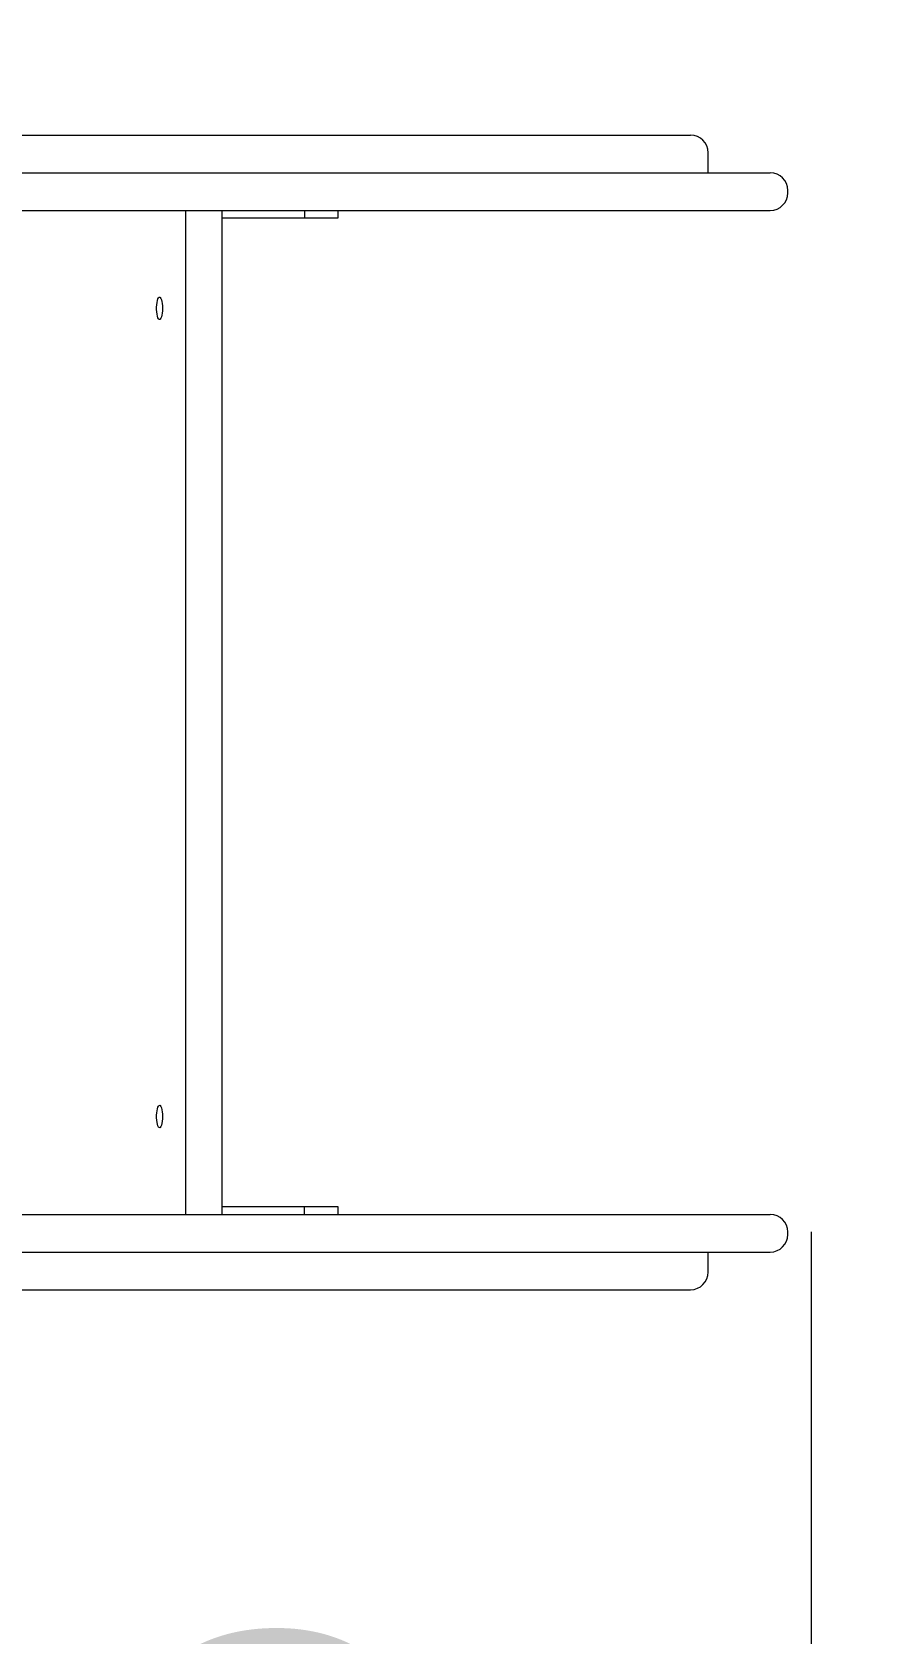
# Model space of a CAD drawing. Header units: millimetres. Extents: x -2620 to 1866, y -2269 to 1839.
# Drawn here: x 95 to 436, y -278 to 360 of the extents above; entities that cross this region are included whole.
import ezdxf

# ---------------------------------------------------------------- set-up
doc = ezdxf.new("R2010")
doc.units = ezdxf.units.MM
for name, color, linetype in [('DIKOM_ОБЪЕКТ', 7, 'Continuous'), ('DIKOM_РАЗМЕР_ЗОНА', 7, 'Continuous'), ('DIKOM_РАЗМЕР_ОБЪЕКТА', 7, 'Continuous')]:
    doc.layers.add(name, color=color, linetype=linetype)
doc.styles.add('style1', font='arialbd.ttf', dxfattribs={"width": 0.8})
doc.dimstyles.new('1-50', dxfattribs={"dimtxt": 300, "dimasz": 200, "dimexe": 100, "dimexo": 0, "dimgap": 100, "dimtad": 1, "dimtxsty": 'style1', "dimcen": 200, "dimclrd": 7, "dimclre": 7, "dimclrt": 7, "dimadec": 1, "dimazin": 2, "dimtfac": 1, "dimtmove": 0, "dimatfit": 2, "dimfxl": 0, "dimlwd": 25, "dimlwe": 18, "dimarcsym": 0})

# ---------------------------------------------------------------- blocks, each defined once
blk = doc.blocks.new('*D0')
at = {"layer": 'Defpoints', "color": 0, "transparency": 16777216}
for p in [(-394.28, -117.68), (405.72, -117.68), (405.72, -685.24)]:
    blk.add_point(p, dxfattribs=at)
at = {"layer": 'DIKOM_РАЗМЕР_ОБЪЕКТА', "color": 7, "lineweight": 18, "transparency": 16777216}
for p, q in [((-394.28, -117.68), (-394.28, -785.24)), ((405.72, -117.68), (405.72, -785.24))]:
    blk.add_line(p, q, dxfattribs=at)
at = {"layer": 'DIKOM_РАЗМЕР_ОБЪЕКТА', "color": 7, "lineweight": 25, "transparency": 16777216}
blk.add_line((-194.28, -685.24), (205.72, -685.24), dxfattribs=at)
at = {"layer": 'DIKOM_РАЗМЕР_ОБЪЕКТА', "color": 7, "transparency": 16777216}
for points in [[(-194.28, -651.91), (-194.28, -718.58), (-394.28, -685.24)], [(205.72, -651.91), (205.72, -718.58), (405.72, -685.24)]]:
    blk.add_solid(points, dxfattribs=at)
at = {"layer": 'DIKOM_РАЗМЕР_ОБЪЕКТА', "color": 7, "transparency": 16777216, "insert": (5.72, -432.07), "char_height": 300, "attachment_point": 5, "style": 'style1'}
blk.add_mtext('{\\fArial|b0|i0|c204|p34;810}', dxfattribs=at)
blk = doc.blocks.new('*D2')
at = {"layer": 'Defpoints', "color": 0, "transparency": 16777216}
for p in [(-1933.78, -39.06), (1866.22, -39.06), (1866.22, -2168.74)]:
    blk.add_point(p, dxfattribs=at)
at = {"layer": 'DIKOM_РАЗМЕР_ЗОНА', "color": 7, "lineweight": 18, "transparency": 16777216}
for p, q in [((-1933.78, -39.06), (-1933.78, -2268.74)), ((1866.22, -39.06), (1866.22, -2268.74))]:
    blk.add_line(p, q, dxfattribs=at)
at = {"layer": 'DIKOM_РАЗМЕР_ЗОНА', "color": 7, "lineweight": 25, "transparency": 16777216}
blk.add_line((-1733.78, -2168.74), (1666.22, -2168.74), dxfattribs=at)
at = {"layer": 'DIKOM_РАЗМЕР_ЗОНА', "color": 7, "transparency": 16777216}
for points in [[(-1733.78, -2135.41), (-1733.78, -2202.08), (-1933.78, -2168.74)], [(1666.22, -2135.41), (1666.22, -2202.08), (1866.22, -2168.74)]]:
    blk.add_solid(points, dxfattribs=at)
at = {"layer": 'DIKOM_РАЗМЕР_ЗОНА', "color": 7, "transparency": 16777216, "insert": (-73.41, -1915.47), "char_height": 300, "attachment_point": 5, "style": 'style1'}
blk.add_mtext('{\\fArial|b0|i0|c204|p34;3810}', dxfattribs=at)
blk = doc.blocks.new('*D3')
at = {"layer": 'Defpoints', "color": 0, "transparency": 16777216}
for p in [(-2170.34, 1839.35), (337.53, 1839.35), (337.53, -1660.65)]:
    blk.add_point(p, dxfattribs=at)
at = {"layer": 'DIKOM_РАЗМЕР_ЗОНА', "color": 7, "lineweight": 18, "transparency": 16777216}
for p, q in [((337.53, 1839.35), (-2270.34, 1839.35)), ((337.53, -1660.65), (-2270.34, -1660.65))]:
    blk.add_line(p, q, dxfattribs=at)
at = {"layer": 'DIKOM_РАЗМЕР_ЗОНА', "color": 7, "lineweight": 25, "transparency": 16777216}
blk.add_line((-2170.34, -1460.65), (-2170.34, 1639.35), dxfattribs=at)
at = {"layer": 'DIKOM_РАЗМЕР_ЗОНА', "color": 7, "transparency": 16777216}
for points in [[(-2203.68, 1639.35), (-2137.01, 1639.35), (-2170.34, 1839.35)], [(-2203.68, -1460.65), (-2137.01, -1460.65), (-2170.34, -1660.65)]]:
    blk.add_solid(points, dxfattribs=at)
at = {"layer": 'DIKOM_РАЗМЕР_ЗОНА', "color": 7, "transparency": 16777216, "insert": (-2423.62, 89.35), "char_height": 300, "attachment_point": 5, "rotation": 90, "style": 'style1'}
blk.add_mtext('{\\fArial|b0|i0|c204|p34;3500}', dxfattribs=at)

msp = doc.modelspace()

# ---------------------------------------------------------------- linework, layer by layer
at = {"layer": 'DIKOM_ОБЪЕКТ', "color": 7, "lineweight": 15}
for p, q in [((86.721, 319.322), (98.597, 319.322)), ((98.597, 319.322), (110.652, 319.322)), ((110.652, 319.322), (122.738, 319.322)), ((122.738, 319.322), (134.708, 319.322)), ((134.708, 319.322), (146.414, 319.322)), ((146.414, 319.322), (157.709, 319.322)), ((157.709, 319.322), (163.156, 319.322)), ((163.156, 319.322), (168.444, 319.322)), ((168.444, 319.322), (173.555, 319.322)), ((173.555, 319.322), (178.471, 319.322)), ((178.471, 319.322), (181.949, 319.322)), ((181.949, 319.322), (185.249, 319.322)), ((185.249, 319.322), (188.383, 319.322)), ((188.383, 319.322), (191.364, 319.322)), ((191.364, 319.322), (194.204, 319.322)), ((194.204, 319.322), (196.915, 319.322)), ((196.915, 319.322), (201.999, 319.322)), ((201.999, 319.322), (206.715, 319.322)), ((206.715, 319.322), (211.162, 319.322)), ((211.162, 319.322), (219.638, 319.322)), ((219.638, 319.322), (237.674, 319.322)), ((237.674, 319.322), (248.806, 319.322)), ((248.806, 319.322), (255.244, 319.322)), ((255.244, 319.322), (262.395, 319.322)), ((262.395, 319.322), (266.519, 319.322)), ((266.519, 319.322), (270.613, 319.322)), ((270.613, 319.322), (274.688, 319.322)), ((274.688, 319.322), (278.758, 319.322)), ((278.758, 319.322), (282.833, 319.322)), ((282.833, 319.322), (286.928, 319.322)), ((286.928, 319.322), (291.054, 319.322)), ((291.054, 319.322), (295.223, 319.322)), ((295.223, 319.322), (299.448, 319.322)), ((299.448, 319.322), (303.742, 319.322)), ((303.742, 319.322), (312.583, 319.322)), ((312.583, 319.322), (331.631, 319.322)), ((331.631, 319.322), (332.777, 319.322)), ((332.777, 319.322), (333.907, 319.322)), ((333.907, 319.322), (335.02, 319.322)), ((335.02, 319.322), (336.117, 319.322)), ((336.117, 319.322), (338.26, 319.322)), ((338.26, 319.322), (340.334, 319.322)), ((340.334, 319.322), (342.337, 319.322)), ((342.337, 319.322), (344.267, 319.322)), ((344.267, 319.322), (346.122, 319.322)), ((346.122, 319.322), (347.9, 319.322)), ((347.9, 319.322), (349.6, 319.322)), ((349.6, 319.322), (351.22, 319.322)), ((351.22, 319.322), (352.757, 319.322)), ((352.757, 319.322), (354.21, 319.322)), ((354.21, 319.322), (355.578, 319.322)), ((355.578, 319.322), (356.858, 319.322)), ((356.858, 319.322), (357.684, 319.322)), ((364.684, 304.322), (364.684, 312.322)), ((85.76, 304.322), (97.635, 304.322)), ((97.635, 304.322), (109.69, 304.322)), ((109.69, 304.322), (109.85, 304.322)), ((109.85, 304.322), (110.652, 304.322)), ((110.652, 304.322), (122.738, 304.322)), ((122.738, 304.322), (134.708, 304.322)), ((134.708, 304.322), (146.414, 304.322)), ((146.414, 304.322), (157.709, 304.322)), ((157.709, 304.322), (163.156, 304.322)), ((163.156, 304.322), (168.444, 304.322)), ((168.444, 304.322), (173.555, 304.322)), ((173.555, 304.322), (178.471, 304.322)), ((178.471, 304.322), (181.949, 304.322)), ((181.949, 304.322), (185.249, 304.322)), ((185.249, 304.322), (188.383, 304.322)), ((188.383, 304.322), (191.364, 304.322)), ((191.364, 304.322), (194.204, 304.322)), ((194.204, 304.322), (196.915, 304.322)), ((196.915, 304.322), (201.999, 304.322)), ((201.999, 304.322), (206.715, 304.322)), ((206.715, 304.322), (211.162, 304.322)), ((211.162, 304.322), (219.638, 304.322)), ((219.638, 304.322), (237.674, 304.322)), ((237.674, 304.322), (248.806, 304.322)), ((248.806, 304.322), (255.244, 304.322)), ((255.244, 304.322), (262.395, 304.322)), ((262.395, 304.322), (266.519, 304.322)), ((266.519, 304.322), (270.613, 304.322)), ((270.613, 304.322), (274.688, 304.322)), ((274.688, 304.322), (278.758, 304.322)), ((278.758, 304.322), (282.833, 304.322)), ((282.833, 304.322), (286.928, 304.322)), ((286.928, 304.322), (291.054, 304.322)), ((291.054, 304.322), (295.223, 304.322)), ((295.223, 304.322), (299.448, 304.322)), ((299.448, 304.322), (303.742, 304.322)), ((303.742, 304.322), (312.583, 304.322)), ((312.583, 304.322), (331.631, 304.322)), ((331.631, 304.322), (332.777, 304.322)), ((332.777, 304.322), (333.907, 304.322)), ((333.907, 304.322), (335.02, 304.322)), ((335.02, 304.322), (336.117, 304.322)), ((336.117, 304.322), (338.26, 304.322)), ((338.26, 304.322), (340.334, 304.322)), ((340.334, 304.322), (342.337, 304.322)), ((342.337, 304.322), (344.267, 304.322)), ((344.267, 304.322), (346.122, 304.322)), ((346.122, 304.322), (347.9, 304.322)), ((347.9, 304.322), (349.6, 304.322)), ((349.6, 304.322), (351.22, 304.322)), ((351.22, 304.322), (352.757, 304.322)), ((352.757, 304.322), (354.21, 304.322)), ((354.21, 304.322), (355.578, 304.322)), ((355.578, 304.322), (356.858, 304.322)), ((356.858, 304.322), (358.047, 304.322)), ((358.047, 304.322), (359.146, 304.322)), ((359.146, 304.322), (361.06, 304.322)), ((361.06, 304.322), (362.586, 304.322)), ((362.586, 304.322), (363.199, 304.322)), ((363.199, 304.322), (363.709, 304.322)), ((363.709, 304.322), (364.114, 304.322)), ((364.114, 304.322), (364.413, 304.322)), ((364.413, 304.322), (364.604, 304.322)), ((364.604, 304.322), (364.684, 304.322)), ((364.684, 304.322), (366.102, 304.322)), ((366.102, 304.322), (370.804, 304.322)), ((370.804, 304.322), (375.404, 304.322)), ((375.404, 304.322), (379.835, 304.322)), ((379.835, 304.322), (384.029, 304.322)), ((384.029, 304.322), (389.417, 304.322)), ((396.417, 296.322), (396.417, 297.322)), ((85.76, 289.322), (97.635, 289.322)), ((97.635, 289.322), (109.69, 289.322)), ((109.69, 289.322), (121.776, 289.322)), ((121.776, 289.322), (133.746, 289.322)), ((133.746, 289.322), (145.453, 289.322)), ((145.453, 289.322), (156.747, 289.322)), ((156.475, 289.322), (156.475, -110.678)), ((156.747, 289.322), (162.193, 289.322)), ((162.193, 289.322), (167.482, 289.322)), ((167.482, 289.322), (172.593, 289.322)), ((170.964, 289.322), (170.964, -110.678)), ((172.593, 289.322), (177.509, 289.322)), ((177.509, 289.322), (180.987, 289.322)), ((180.987, 289.322), (184.287, 289.322)), ((184.287, 289.322), (187.422, 289.322)), ((187.422, 289.322), (190.402, 289.322)), ((190.402, 289.322), (193.242, 289.322)), ((193.242, 289.322), (195.953, 289.322)), ((195.953, 289.322), (201.037, 289.322)), ((201.037, 289.322), (205.753, 289.322)), ((203.907, 289.322), (203.907, 286.322)), ((205.753, 289.322), (210.2, 289.322)), ((210.2, 289.322), (218.676, 289.322)), ((217.248, 286.322), (217.248, 289.322)), ((218.676, 289.322), (236.712, 289.322)), ((236.712, 289.322), (247.844, 289.322)), ((247.844, 289.322), (254.282, 289.322)), ((254.282, 289.322), (261.433, 289.322)), ((261.433, 289.322), (265.558, 289.322)), ((265.558, 289.322), (269.651, 289.322)), ((269.651, 289.322), (273.726, 289.322)), ((273.726, 289.322), (277.795, 289.322)), ((277.795, 289.322), (281.871, 289.322)), ((281.871, 289.322), (285.966, 289.322)), ((285.966, 289.322), (290.091, 289.322)), ((290.091, 289.322), (294.261, 289.322)), ((294.261, 289.322), (298.486, 289.322)), ((298.486, 289.322), (302.78, 289.322)), ((302.78, 289.322), (311.621, 289.322)), ((311.621, 289.322), (330.669, 289.322)), ((330.669, 289.322), (331.815, 289.322)), ((331.815, 289.322), (332.945, 289.322)), ((332.945, 289.322), (334.058, 289.322)), ((334.058, 289.322), (335.155, 289.322)), ((335.155, 289.322), (337.298, 289.322)), ((337.298, 289.322), (339.372, 289.322)), ((339.372, 289.322), (341.375, 289.322)), ((341.375, 289.322), (343.305, 289.322)), ((343.305, 289.322), (345.16, 289.322)), ((345.16, 289.322), (346.938, 289.322)), ((346.938, 289.322), (348.638, 289.322)), ((348.638, 289.322), (350.258, 289.322)), ((350.258, 289.322), (351.795, 289.322)), ((351.795, 289.322), (353.249, 289.322)), ((353.249, 289.322), (354.616, 289.322)), ((354.616, 289.322), (355.895, 289.322)), ((355.895, 289.322), (357.085, 289.322)), ((357.085, 289.322), (358.183, 289.322)), ((358.183, 289.322), (360.098, 289.322)), ((360.098, 289.322), (361.624, 289.322)), ((361.624, 289.322), (362.237, 289.322)), ((362.237, 289.322), (362.747, 289.322)), ((362.747, 289.322), (363.152, 289.322)), ((363.152, 289.322), (363.451, 289.322)), ((363.451, 289.322), (363.642, 289.322)), ((363.642, 289.322), (363.722, 289.322)), ((363.722, 289.322), (366.102, 289.322)), ((366.102, 289.322), (370.804, 289.322)), ((370.804, 289.322), (375.404, 289.322)), ((375.404, 289.322), (379.835, 289.322)), ((379.835, 289.322), (384.029, 289.322)), ((384.029, 289.322), (389.417, 289.322)), ((170.964, 286.32), (171.066, 286.322)), ((171.066, 286.322), (203.907, 286.322)), ((203.907, 286.322), (217.248, 286.322)), ((171.066, -107.678), (170.964, -107.676)), ((203.907, -107.678), (171.066, -107.678)), ((203.907, -110.678), (203.907, -107.678)), ((217.248, -107.678), (203.907, -107.678)), ((217.248, -110.678), (217.248, -107.678)), ((85.76, -110.678), (97.635, -110.678)), ((97.635, -110.678), (109.69, -110.678)), ((109.69, -110.678), (121.776, -110.678)), ((121.776, -110.678), (133.746, -110.678)), ((133.746, -110.678), (145.453, -110.678)), ((145.453, -110.678), (156.747, -110.678)), ((156.747, -110.678), (162.193, -110.678)), ((162.193, -110.678), (167.482, -110.678)), ((167.482, -110.678), (172.593, -110.678)), ((172.593, -110.678), (177.509, -110.678)), ((177.509, -110.678), (180.987, -110.678)), ((180.987, -110.678), (184.287, -110.678)), ((184.287, -110.678), (187.422, -110.678)), ((187.422, -110.678), (190.402, -110.678)), ((190.402, -110.678), (193.242, -110.678)), ((193.242, -110.678), (195.953, -110.678)), ((195.953, -110.678), (201.037, -110.678)), ((201.037, -110.678), (205.753, -110.678)), ((205.753, -110.678), (210.2, -110.678)), ((210.2, -110.678), (218.676, -110.678)), ((218.676, -110.678), (236.712, -110.678)), ((236.712, -110.678), (247.844, -110.678)), ((247.844, -110.678), (254.282, -110.678)), ((254.282, -110.678), (261.433, -110.678)), ((261.433, -110.678), (265.558, -110.678)), ((265.558, -110.678), (269.651, -110.678)), ((269.651, -110.678), (273.726, -110.678)), ((273.726, -110.678), (277.795, -110.678)), ((277.795, -110.678), (281.871, -110.678)), ((281.871, -110.678), (285.966, -110.678)), ((285.966, -110.678), (290.091, -110.678)), ((290.091, -110.678), (294.261, -110.678)), ((294.261, -110.678), (298.486, -110.678)), ((298.486, -110.678), (302.78, -110.678)), ((302.78, -110.678), (311.621, -110.678)), ((311.621, -110.678), (330.669, -110.678)), ((330.669, -110.678), (331.815, -110.678)), ((331.815, -110.678), (332.945, -110.678)), ((332.945, -110.678), (334.058, -110.678)), ((334.058, -110.678), (335.155, -110.678)), ((335.155, -110.678), (337.298, -110.678)), ((337.298, -110.678), (339.372, -110.678)), ((339.372, -110.678), (341.375, -110.678)), ((341.375, -110.678), (343.305, -110.678)), ((343.305, -110.678), (345.16, -110.678)), ((345.16, -110.678), (346.938, -110.678)), ((346.938, -110.678), (348.638, -110.678)), ((348.638, -110.678), (350.258, -110.678)), ((350.258, -110.678), (351.795, -110.678)), ((351.795, -110.678), (353.249, -110.678)), ((353.249, -110.678), (354.616, -110.678)), ((354.616, -110.678), (355.895, -110.678)), ((355.895, -110.678), (357.085, -110.678)), ((357.085, -110.678), (358.183, -110.678)), ((358.183, -110.678), (360.098, -110.678)), ((360.098, -110.678), (361.624, -110.678)), ((361.624, -110.678), (362.237, -110.678)), ((362.237, -110.678), (362.747, -110.678)), ((362.747, -110.678), (363.152, -110.678)), ((363.152, -110.678), (363.451, -110.678)), ((363.451, -110.678), (363.642, -110.678)), ((363.642, -110.678), (363.722, -110.678)), ((363.722, -110.678), (366.102, -110.678)), ((366.102, -110.678), (370.804, -110.678)), ((370.804, -110.678), (375.404, -110.678)), ((375.404, -110.678), (379.835, -110.678)), ((379.835, -110.678), (384.029, -110.678)), ((384.029, -110.678), (389.417, -110.678)), ((396.417, -118.678), (396.417, -117.678)), ((85.76, -125.678), (97.635, -125.678)), ((97.635, -125.678), (109.69, -125.678)), ((109.69, -125.678), (109.85, -125.678)), ((109.85, -125.678), (110.652, -125.678)), ((110.652, -125.678), (122.738, -125.678)), ((122.738, -125.678), (134.708, -125.678)), ((134.708, -125.678), (146.414, -125.678)), ((146.414, -125.678), (157.709, -125.678)), ((157.709, -125.678), (163.156, -125.678)), ((163.156, -125.678), (168.444, -125.678)), ((168.444, -125.678), (173.555, -125.678)), ((173.555, -125.678), (178.471, -125.678)), ((178.471, -125.678), (181.949, -125.678)), ((181.949, -125.678), (185.249, -125.678)), ((185.249, -125.678), (188.383, -125.678)), ((188.383, -125.678), (191.364, -125.678)), ((191.364, -125.678), (194.204, -125.678)), ((194.204, -125.678), (196.915, -125.678)), ((196.915, -125.678), (201.999, -125.678)), ((201.999, -125.678), (206.715, -125.678)), ((206.715, -125.678), (211.162, -125.678)), ((211.162, -125.678), (219.638, -125.678)), ((219.638, -125.678), (237.674, -125.678)), ((237.674, -125.678), (248.806, -125.678)), ((248.806, -125.678), (255.244, -125.678)), ((255.244, -125.678), (262.395, -125.678)), ((262.395, -125.678), (266.519, -125.678)), ((266.519, -125.678), (270.613, -125.678)), ((270.613, -125.678), (274.688, -125.678)), ((274.688, -125.678), (278.758, -125.678)), ((278.758, -125.678), (282.833, -125.678)), ((282.833, -125.678), (286.928, -125.678)), ((286.928, -125.678), (291.054, -125.678)), ((291.054, -125.678), (295.223, -125.678)), ((295.223, -125.678), (299.448, -125.678)), ((299.448, -125.678), (303.742, -125.678)), ((303.742, -125.678), (312.583, -125.678)), ((312.583, -125.678), (331.631, -125.678)), ((331.631, -125.678), (332.777, -125.678)), ((332.777, -125.678), (333.907, -125.678)), ((333.907, -125.678), (335.02, -125.678)), ((335.02, -125.678), (336.117, -125.678)), ((336.117, -125.678), (338.26, -125.678)), ((338.26, -125.678), (340.334, -125.678)), ((340.334, -125.678), (342.337, -125.678)), ((342.337, -125.678), (344.267, -125.678)), ((344.267, -125.678), (346.122, -125.678)), ((346.122, -125.678), (347.9, -125.678)), ((347.9, -125.678), (349.6, -125.678)), ((349.6, -125.678), (351.22, -125.678)), ((351.22, -125.678), (352.757, -125.678)), ((352.757, -125.678), (354.21, -125.678)), ((354.21, -125.678), (355.578, -125.678)), ((355.578, -125.678), (356.858, -125.678)), ((356.858, -125.678), (358.047, -125.678)), ((358.047, -125.678), (359.146, -125.678)), ((359.146, -125.678), (361.06, -125.678)), ((361.06, -125.678), (362.586, -125.678)), ((362.586, -125.678), (363.199, -125.678)), ((363.199, -125.678), (363.709, -125.678)), ((363.709, -125.678), (364.114, -125.678)), ((364.114, -125.678), (364.413, -125.678)), ((364.413, -125.678), (364.604, -125.678)), ((364.604, -125.678), (364.684, -125.678)), ((364.684, -133.678), (364.684, -125.678)), ((364.684, -125.678), (366.102, -125.678)), ((366.102, -125.678), (370.804, -125.678)), ((370.804, -125.678), (375.404, -125.678)), ((375.404, -125.678), (379.835, -125.678)), ((379.835, -125.678), (384.029, -125.678)), ((384.029, -125.678), (389.417, -125.678)), ((86.721, -140.678), (98.597, -140.678)), ((98.597, -140.678), (110.652, -140.678)), ((110.652, -140.678), (122.738, -140.678)), ((122.738, -140.678), (134.708, -140.678)), ((134.708, -140.678), (146.414, -140.678)), ((146.414, -140.678), (157.709, -140.678)), ((157.709, -140.678), (163.156, -140.678)), ((163.156, -140.678), (168.444, -140.678)), ((168.444, -140.678), (173.555, -140.678)), ((173.555, -140.678), (178.471, -140.678)), ((178.471, -140.678), (181.949, -140.678)), ((181.949, -140.678), (185.249, -140.678)), ((185.249, -140.678), (188.383, -140.678)), ((188.383, -140.678), (191.364, -140.678)), ((191.364, -140.678), (194.204, -140.678)), ((194.204, -140.678), (196.915, -140.678)), ((196.915, -140.678), (201.999, -140.678)), ((201.999, -140.678), (206.715, -140.678)), ((206.715, -140.678), (211.162, -140.678)), ((211.162, -140.678), (219.638, -140.678)), ((219.638, -140.678), (237.674, -140.678)), ((237.674, -140.678), (248.806, -140.678)), ((248.806, -140.678), (255.244, -140.678)), ((255.244, -140.678), (262.395, -140.678)), ((262.395, -140.678), (266.519, -140.678)), ((266.519, -140.678), (270.613, -140.678)), ((270.613, -140.678), (274.688, -140.678)), ((274.688, -140.678), (278.758, -140.678)), ((278.758, -140.678), (282.833, -140.678)), ((282.833, -140.678), (286.928, -140.678)), ((286.928, -140.678), (291.054, -140.678)), ((291.054, -140.678), (295.223, -140.678)), ((295.223, -140.678), (299.448, -140.678)), ((299.448, -140.678), (303.742, -140.678)), ((303.742, -140.678), (312.583, -140.678)), ((312.583, -140.678), (331.631, -140.678)), ((331.631, -140.678), (332.777, -140.678)), ((332.777, -140.678), (333.907, -140.678)), ((333.907, -140.678), (335.02, -140.678)), ((335.02, -140.678), (336.117, -140.678)), ((336.117, -140.678), (338.26, -140.678)), ((338.26, -140.678), (340.334, -140.678)), ((340.334, -140.678), (342.337, -140.678)), ((342.337, -140.678), (344.267, -140.678)), ((344.267, -140.678), (346.122, -140.678)), ((346.122, -140.678), (347.9, -140.678)), ((347.9, -140.678), (357.684, -140.678)), ((349.6, -140.678), (351.22, -140.678)), ((351.22, -140.678), (352.757, -140.678)), ((352.757, -140.678), (354.21, -140.678)), ((354.21, -140.678), (355.578, -140.678)), ((355.578, -140.678), (356.858, -140.678))]:
    msp.add_line(p, q, dxfattribs=at)
at = {"layer": 'DIKOM_ОБЪЕКТ', "color": 7, "lineweight": 15, "flags": 128}
for points in [[(147.287, 250.322), (147.26, 249.355), (147.18, 248.433), (147.05, 247.599), (146.876, 246.893), (146.668, 246.346), (146.434, 245.986), (146.186, 245.829), (145.934, 245.882), (145.691, 246.142), (145.469, 246.598), (145.277, 247.228), (145.125, 248.002), (145.019, 248.885), (144.965, 249.836), (144.965, 250.809), (145.019, 251.759), (145.125, 252.642), (145.277, 253.417), (145.469, 254.047), (145.691, 254.503), (145.934, 254.763), (146.186, 254.816), (146.434, 254.658), (146.668, 254.298), (146.876, 253.752), (147.05, 253.046), (147.18, 252.212), (147.26, 251.29), (147.287, 250.322)], [(147.287, -71.678), (147.26, -72.645), (147.18, -73.567), (147.05, -74.401), (146.876, -75.107), (146.668, -75.654), (146.434, -76.014), (146.186, -76.171), (145.934, -76.118), (145.691, -75.858), (145.469, -75.402), (145.277, -74.772), (145.125, -73.998), (145.019, -73.115), (144.965, -72.164), (144.965, -71.191), (145.019, -70.241), (145.125, -69.358), (145.277, -68.583), (145.469, -67.953), (145.691, -67.497), (145.934, -67.237), (146.186, -67.184), (146.434, -67.342), (146.668, -67.702), (146.876, -68.248), (147.05, -68.954), (147.18, -69.788), (147.26, -70.71), (147.287, -71.678)]]:
    msp.add_lwpolyline(points, dxfattribs=at)
at = {"layer": 'DIKOM_ОБЪЕКТ', "color": 7, "lineweight": 15}
for centre, start, end in [((357.684, 312.322), 0, 90), ((389.417, 297.322), 0, 90), ((389.417, 296.322), 270, 0), ((389.417, -117.678), 0, 90), ((389.417, -118.678), 270, 0), ((357.684, -133.678), 270, 0)]:
    msp.add_arc(centre, 7, start, end, dxfattribs=at)

# ---------------------------------------------------------------- dimensions: what is measured, and where the dimension line sits
at = {"layer": 'DIKOM_РАЗМЕР_ЗОНА'}
dim = msp.add_linear_dim(base=(-2170.344, 1839.345), p1=(337.528, -1660.655), p2=(337.528, 1839.345), angle=90, text='{\\fArial|b0|i0|c204|p34;3500}', dimstyle='1-50', dxfattribs=at)
dim.commit()
dim.dimension.update_dxf_attribs({"geometry": '*D3', "text_midpoint": (-2170.344, 89.345), "dimtype": 160})
dim = msp.add_linear_dim(base=(1866.218, -2168.745), p1=(-1933.782, -39.062), p2=(1866.218, -39.062), text='{\\fArial|b0|i0|c204|p34;3810}', dimstyle='1-50', dxfattribs=at)
dim.commit()
dim.dimension.update_dxf_attribs({"geometry": '*D2', "text_midpoint": (-73.414, -2168.745), "dimtype": 160})
at = {"layer": 'DIKOM_РАЗМЕР_ОБЪЕКТА'}
dim = msp.add_linear_dim(base=(405.718, -685.245), p1=(-394.282, -117.678), p2=(405.718, -117.678), text='{\\fArial|b0|i0|c204|p34;810}', dimstyle='1-50', dxfattribs=at)
dim.commit()
dim.dimension.update_dxf_attribs({"geometry": '*D0', "text_midpoint": (5.718, -685.245), "dimtype": 160})

doc.saveas('drawing.dxf')
